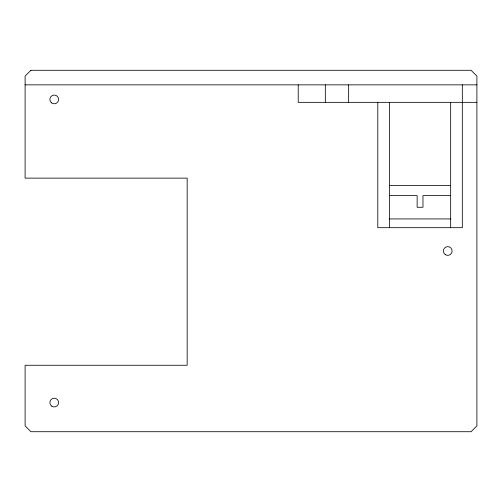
<?xml version="1.0" encoding="UTF-8"?>
<svg xmlns="http://www.w3.org/2000/svg" width="502" height="502" viewBox="0 0 502 502"><rect width="100%" height="100%" fill="white"/><g stroke="black" fill="none" stroke-linecap="round" stroke-linejoin="round"><path stroke-width="0.75" d="M25.1 84.857L476.9 84.857M476.9 102.345L298.219 102.345L298.219 84.857M389.458 185.414L450.664 185.414M389.458 195.617L417.143 195.617L417.143 207.276L422.973 207.276L422.973 195.617L450.664 195.617M389.458 218.935L450.664 218.935M462.323 84.857L462.323 227.682L377.793 227.682L377.793 102.345M450.664 102.345L450.664 227.682M389.458 102.345L389.458 227.682M348.645 84.857L348.645 102.345M325.327 84.857L325.327 102.345M30.929 70.28L25.1 76.109L25.1 178.128L187.164 178.128L187.164 365.261L25.1 365.261L25.1 425.891L30.929 431.72L471.071 431.72L476.9 425.891L476.9 76.109L471.071 70.28L30.929 70.28M51.53 102.854A4.374 4.374 0 0 0 58.571 100.074A4.374 4.374 0 0 0 52.647 95.361A4.374 4.374 0 0 0 51.53 102.854M51.731 406.149A4.374 4.374 0 0 0 58.602 402.962A4.374 4.374 0 0 0 52.409 398.607A4.374 4.374 0 0 0 51.731 406.149M445.199 254.552A4.374 4.374 0 0 0 452.101 251.433A4.374 4.374 0 0 0 445.952 247.015A4.374 4.374 0 0 0 445.199 254.552"/></g></svg>
